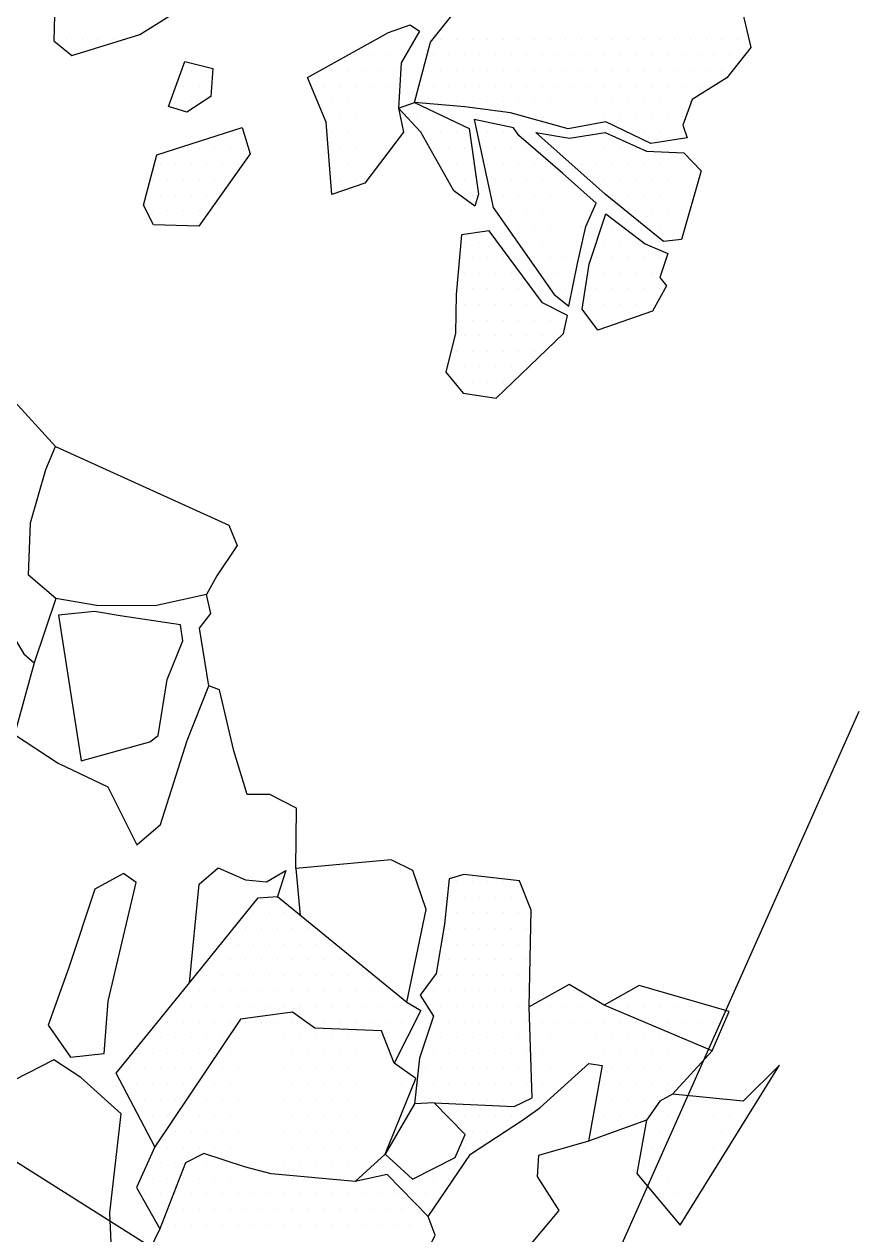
# Model space of a CAD drawing. Header units: metres. Extents: x -0.6 to 1.2, y -19.11 to -15.88.
# Drawn here: x 0.51 to 1.179, y -18.42 to -17.45 of the extents above; entities that cross this region are included whole.
import ezdxf

# ---------------------------------------------------------------- set-up
doc = ezdxf.new("R2010")
doc.units = ezdxf.units.M
doc.header["$LTSCALE"] = 25
doc.header["$MEASUREMENT"] = 0
doc.linetypes.add('STRICHPUNKTX2', pattern=[2, 1, -0.5, 0, -0.5])
doc.layers.get('0').update_dxf_attribs({"linetype": 'CONTINUOUS'})
for name, color, linetype in [('BEFUND', 1, 'CONTINUOUS'), ('GRABUNGSGRENZE', 3, 'STRICHPUNKTX2'), ('STEINE', 4, 'CONTINUOUS'), ('STEINESCHRAFF', 4, 'CONTINUOUS')]:
    doc.layers.add(name, color=color, linetype=linetype)

# ---------------------------------------------------------------- blocks, each defined once
blk = doc.blocks.new('*X5')
at = {"color": 0}
for p, q in [((79.375, -1746.25), (79.375, -1746.25)), ((80.625, -1746.25), (80.625, -1746.25)), ((81.875, -1746.25), (81.875, -1746.25)), ((84.375, -1746.25), (84.375, -1746.25)), ((85.625, -1746.25), (85.625, -1746.25)), ((86.875, -1746.25), (86.875, -1746.25)), ((88.125, -1746.25), (88.125, -1746.25)), ((89.375, -1746.25), (89.375, -1746.25)), ((90.625, -1746.25), (90.625, -1746.25)), ((91.875, -1746.25), (91.875, -1746.25)), ((93.125, -1746.25), (93.125, -1746.25)), ((94.375, -1746.25), (94.375, -1746.25)), ((95.625, -1746.25), (95.625, -1746.25)), ((96.875, -1746.25), (96.875, -1746.25)), ((98.125, -1746.25), (98.125, -1746.25)), ((99.375, -1746.25), (99.375, -1746.25)), ((100.625, -1746.25), (100.625, -1746.25)), ((101.875, -1746.25), (101.875, -1746.25)), ((103.125, -1746.25), (103.125, -1746.25)), ((104.375, -1746.25), (104.375, -1746.25)), ((105.625, -1746.25), (105.625, -1746.25)), ((106.875, -1746.25), (106.875, -1746.25)), ((108.125, -1746.25), (108.125, -1746.25)), ((77.5, -1747.5), (77.5, -1747.5)), ((78.75, -1747.5), (78.75, -1747.5)), ((80, -1747.5), (80, -1747.5)), ((81.25, -1747.5), (81.25, -1747.5)), ((83.75, -1747.5), (83.75, -1747.5)), ((85, -1747.5), (85, -1747.5)), ((86.25, -1747.5), (86.25, -1747.5)), ((87.5, -1747.5), (87.5, -1747.5)), ((88.75, -1747.5), (88.75, -1747.5)), ((90, -1747.5), (90, -1747.5)), ((91.25, -1747.5), (91.25, -1747.5)), ((92.5, -1747.5), (92.5, -1747.5)), ((93.75, -1747.5), (93.75, -1747.5)), ((95, -1747.5), (95, -1747.5)), ((96.25, -1747.5), (96.25, -1747.5)), ((97.5, -1747.5), (97.5, -1747.5)), ((98.75, -1747.5), (98.75, -1747.5)), ((100, -1747.5), (100, -1747.5)), ((101.25, -1747.5), (101.25, -1747.5)), ((102.5, -1747.5), (102.5, -1747.5)), ((103.75, -1747.5), (103.75, -1747.5)), ((105, -1747.5), (105, -1747.5)), ((106.25, -1747.5), (106.25, -1747.5)), ((107.5, -1747.5), (107.5, -1747.5)), ((108.75, -1747.5), (108.75, -1747.5)), ((64.375, -1748.75), (64.375, -1748.75)), ((65.625, -1748.75), (65.625, -1748.75)), ((75.625, -1748.75), (75.625, -1748.75)), ((76.875, -1748.75), (76.875, -1748.75)), ((78.125, -1748.75), (78.125, -1748.75)), ((79.375, -1748.75), (79.375, -1748.75)), ((80.625, -1748.75), (80.625, -1748.75)), ((83.125, -1748.75), (83.125, -1748.75)), ((84.375, -1748.75), (84.375, -1748.75)), ((85.625, -1748.75), (85.625, -1748.75)), ((86.875, -1748.75), (86.875, -1748.75)), ((88.125, -1748.75), (88.125, -1748.75)), ((89.375, -1748.75), (89.375, -1748.75)), ((90.625, -1748.75), (90.625, -1748.75)), ((91.875, -1748.75), (91.875, -1748.75)), ((93.125, -1748.75), (93.125, -1748.75)), ((94.375, -1748.75), (94.375, -1748.75)), ((95.625, -1748.75), (95.625, -1748.75)), ((96.875, -1748.75), (96.875, -1748.75)), ((98.125, -1748.75), (98.125, -1748.75)), ((99.375, -1748.75), (99.375, -1748.75)), ((100.625, -1748.75), (100.625, -1748.75)), ((101.875, -1748.75), (101.875, -1748.75)), ((103.125, -1748.75), (103.125, -1748.75)), ((104.375, -1748.75), (104.375, -1748.75)), ((105.625, -1748.75), (105.625, -1748.75)), ((106.875, -1748.75), (106.875, -1748.75)), ((63.75, -1750), (63.75, -1750)), ((65, -1750), (65, -1750)), ((75, -1750), (75, -1750)), ((76.25, -1750), (76.25, -1750)), ((77.5, -1750), (77.5, -1750)), ((78.75, -1750), (78.75, -1750)), ((80, -1750), (80, -1750)), ((83.75, -1750), (83.75, -1750)), ((85, -1750), (85, -1750)), ((86.25, -1750), (86.25, -1750)), ((87.5, -1750), (87.5, -1750)), ((88.75, -1750), (88.75, -1750)), ((90, -1750), (90, -1750)), ((91.25, -1750), (91.25, -1750)), ((92.5, -1750), (92.5, -1750)), ((93.75, -1750), (93.75, -1750)), ((95, -1750), (95, -1750)), ((96.25, -1750), (96.25, -1750)), ((97.5, -1750), (97.5, -1750)), ((98.75, -1750), (98.75, -1750)), ((100, -1750), (100, -1750)), ((101.25, -1750), (101.25, -1750)), ((102.5, -1750), (102.5, -1750)), ((103.75, -1750), (103.75, -1750)), ((105, -1750), (105, -1750)), ((106.25, -1750), (106.25, -1750)), ((63.125, -1751.25), (63.125, -1751.25)), ((64.375, -1751.25), (64.375, -1751.25)), ((75.625, -1751.25), (75.625, -1751.25)), ((76.875, -1751.25), (76.875, -1751.25)), ((78.125, -1751.25), (78.125, -1751.25)), ((79.375, -1751.25), (79.375, -1751.25)), ((80.625, -1751.25), (80.625, -1751.25)), ((83.125, -1751.25), (83.125, -1751.25)), ((84.375, -1751.25), (84.375, -1751.25)), ((85.625, -1751.25), (85.625, -1751.25)), ((86.875, -1751.25), (86.875, -1751.25)), ((88.125, -1751.25), (88.125, -1751.25)), ((89.375, -1751.25), (89.375, -1751.25)), ((90.625, -1751.25), (90.625, -1751.25)), ((91.875, -1751.25), (91.875, -1751.25)), ((93.125, -1751.25), (93.125, -1751.25)), ((94.375, -1751.25), (94.375, -1751.25)), ((95.625, -1751.25), (95.625, -1751.25)), ((96.875, -1751.25), (96.875, -1751.25)), ((98.125, -1751.25), (98.125, -1751.25)), ((99.375, -1751.25), (99.375, -1751.25)), ((100.625, -1751.25), (100.625, -1751.25)), ((101.875, -1751.25), (101.875, -1751.25)), ((103.125, -1751.25), (103.125, -1751.25)), ((104.375, -1751.25), (104.375, -1751.25)), ((76.25, -1752.5), (76.25, -1752.5)), ((77.5, -1752.5), (77.5, -1752.5)), ((78.75, -1752.5), (78.75, -1752.5)), ((80, -1752.5), (80, -1752.5)), ((82.5, -1752.5), (82.5, -1752.5)), ((83.75, -1752.5), (83.75, -1752.5)), ((92.5, -1752.5), (92.5, -1752.5)), ((93.75, -1752.5), (93.75, -1752.5)), ((95, -1752.5), (95, -1752.5)), ((96.25, -1752.5), (96.25, -1752.5)), ((97.5, -1752.5), (97.5, -1752.5)), ((98.75, -1752.5), (98.75, -1752.5)), ((100, -1752.5), (100, -1752.5)), ((101.25, -1752.5), (101.25, -1752.5)), ((102.5, -1752.5), (102.5, -1752.5)), ((103.75, -1752.5), (103.75, -1752.5)), ((68.125, -1753.75), (68.125, -1753.75)), ((75.625, -1753.75), (75.625, -1753.75)), ((76.875, -1753.75), (76.875, -1753.75)), ((78.125, -1753.75), (78.125, -1753.75)), ((79.375, -1753.75), (79.375, -1753.75)), ((80.625, -1753.75), (80.625, -1753.75)), ((83.125, -1753.75), (83.125, -1753.75)), ((84.375, -1753.75), (84.375, -1753.75)), ((85.625, -1753.75), (85.625, -1753.75)), ((88.125, -1753.75), (88.125, -1753.75)), ((89.375, -1753.75), (89.375, -1753.75)), ((100.625, -1753.75), (100.625, -1753.75)), ((101.875, -1753.75), (101.875, -1753.75)), ((103.125, -1753.75), (103.125, -1753.75)), ((63.75, -1755), (63.75, -1755)), ((65, -1755), (65, -1755)), ((66.25, -1755), (66.25, -1755)), ((67.5, -1755), (67.5, -1755)), ((68.75, -1755), (68.75, -1755)), ((76.25, -1755), (76.25, -1755)), ((77.5, -1755), (77.5, -1755)), ((78.75, -1755), (78.75, -1755)), ((80, -1755), (80, -1755)), ((83.75, -1755), (83.75, -1755)), ((85, -1755), (85, -1755)), ((86.25, -1755), (86.25, -1755)), ((88.75, -1755), (88.75, -1755)), ((90, -1755), (90, -1755)), ((91.25, -1755), (91.25, -1755)), ((93.75, -1755), (93.75, -1755)), ((95, -1755), (95, -1755)), ((96.25, -1755), (96.25, -1755)), ((97.5, -1755), (97.5, -1755)), ((98.75, -1755), (98.75, -1755)), ((100, -1755), (100, -1755)), ((61.875, -1756.25), (61.875, -1756.25)), ((63.125, -1756.25), (63.125, -1756.25)), ((64.375, -1756.25), (64.375, -1756.25)), ((65.625, -1756.25), (65.625, -1756.25)), ((66.875, -1756.25), (66.875, -1756.25)), ((68.125, -1756.25), (68.125, -1756.25)), ((75.625, -1756.25), (75.625, -1756.25)), ((76.875, -1756.25), (76.875, -1756.25)), ((78.125, -1756.25), (78.125, -1756.25)), ((79.375, -1756.25), (79.375, -1756.25)), ((84.375, -1756.25), (84.375, -1756.25)), ((85.625, -1756.25), (85.625, -1756.25)), ((86.875, -1756.25), (86.875, -1756.25)), ((88.125, -1756.25), (88.125, -1756.25)), ((89.375, -1756.25), (89.375, -1756.25)), ((90.625, -1756.25), (90.625, -1756.25)), ((91.875, -1756.25), (91.875, -1756.25)), ((93.125, -1756.25), (93.125, -1756.25)), ((95.625, -1756.25), (95.625, -1756.25)), ((96.875, -1756.25), (96.875, -1756.25)), ((98.125, -1756.25), (98.125, -1756.25)), ((99.375, -1756.25), (99.375, -1756.25)), ((100.625, -1756.25), (100.625, -1756.25)), ((101.875, -1756.25), (101.875, -1756.25)), ((103.125, -1756.25), (103.125, -1756.25)), ((104.375, -1756.25), (104.375, -1756.25)), ((61.25, -1757.5), (61.25, -1757.5)), ((62.5, -1757.5), (62.5, -1757.5)), ((63.75, -1757.5), (63.75, -1757.5)), ((65, -1757.5), (65, -1757.5)), ((66.25, -1757.5), (66.25, -1757.5)), ((67.5, -1757.5), (67.5, -1757.5)), ((76.25, -1757.5), (76.25, -1757.5)), ((77.5, -1757.5), (77.5, -1757.5)), ((85, -1757.5), (85, -1757.5)), ((86.25, -1757.5), (86.25, -1757.5)), ((88.75, -1757.5), (88.75, -1757.5)), ((90, -1757.5), (90, -1757.5)), ((91.25, -1757.5), (91.25, -1757.5)), ((92.5, -1757.5), (92.5, -1757.5)), ((93.75, -1757.5), (93.75, -1757.5)), ((96.25, -1757.5), (96.25, -1757.5)), ((97.5, -1757.5), (97.5, -1757.5)), ((98.75, -1757.5), (98.75, -1757.5)), ((100, -1757.5), (100, -1757.5)), ((101.25, -1757.5), (101.25, -1757.5)), ((102.5, -1757.5), (102.5, -1757.5)), ((103.75, -1757.5), (103.75, -1757.5)), ((105, -1757.5), (105, -1757.5)), ((61.875, -1758.75), (61.875, -1758.75)), ((63.125, -1758.75), (63.125, -1758.75)), ((64.375, -1758.75), (64.375, -1758.75)), ((65.625, -1758.75), (65.625, -1758.75)), ((86.875, -1758.75), (86.875, -1758.75)), ((89.375, -1758.75), (89.375, -1758.75)), ((90.625, -1758.75), (90.625, -1758.75)), ((91.875, -1758.75), (91.875, -1758.75)), ((93.125, -1758.75), (93.125, -1758.75)), ((94.375, -1758.75), (94.375, -1758.75)), ((95.625, -1758.75), (95.625, -1758.75)), ((98.125, -1758.75), (98.125, -1758.75)), ((99.375, -1758.75), (99.375, -1758.75)), ((100.625, -1758.75), (100.625, -1758.75)), ((101.875, -1758.75), (101.875, -1758.75)), ((103.125, -1758.75), (103.125, -1758.75)), ((104.375, -1758.75), (104.375, -1758.75)), ((61.25, -1760), (61.25, -1760)), ((62.5, -1760), (62.5, -1760)), ((63.75, -1760), (63.75, -1760)), ((65, -1760), (65, -1760)), ((90, -1760), (90, -1760)), ((91.25, -1760), (91.25, -1760)), ((92.5, -1760), (92.5, -1760)), ((93.75, -1760), (93.75, -1760)), ((95, -1760), (95, -1760)), ((96.25, -1760), (96.25, -1760)), ((100, -1760), (100, -1760)), ((101.25, -1760), (101.25, -1760)), ((102.5, -1760), (102.5, -1760)), ((103.75, -1760), (103.75, -1760)), ((90.625, -1761.25), (90.625, -1761.25)), ((91.875, -1761.25), (91.875, -1761.25)), ((93.125, -1761.25), (93.125, -1761.25)), ((94.375, -1761.25), (94.375, -1761.25)), ((95.625, -1761.25), (95.625, -1761.25)), ((98.125, -1761.25), (98.125, -1761.25)), ((101.875, -1761.25), (101.875, -1761.25)), ((103.125, -1761.25), (103.125, -1761.25)), ((86.25, -1762.5), (86.25, -1762.5)), ((87.5, -1762.5), (87.5, -1762.5)), ((88.75, -1762.5), (88.75, -1762.5)), ((91.25, -1762.5), (91.25, -1762.5)), ((92.5, -1762.5), (92.5, -1762.5)), ((93.75, -1762.5), (93.75, -1762.5)), ((95, -1762.5), (95, -1762.5)), ((97.5, -1762.5), (97.5, -1762.5)), ((98.75, -1762.5), (98.75, -1762.5)), ((100, -1762.5), (100, -1762.5)), ((86.875, -1763.75), (86.875, -1763.75)), ((88.125, -1763.75), (88.125, -1763.75)), ((89.375, -1763.75), (89.375, -1763.75)), ((91.875, -1763.75), (91.875, -1763.75)), ((93.125, -1763.75), (93.125, -1763.75)), ((94.375, -1763.75), (94.375, -1763.75)), ((96.875, -1763.75), (96.875, -1763.75)), ((98.125, -1763.75), (98.125, -1763.75)), ((99.375, -1763.75), (99.375, -1763.75)), ((100.625, -1763.75), (100.625, -1763.75)), ((101.875, -1763.75), (101.875, -1763.75)), ((86.25, -1765), (86.25, -1765)), ((87.5, -1765), (87.5, -1765)), ((88.75, -1765), (88.75, -1765)), ((90, -1765), (90, -1765)), ((92.5, -1765), (92.5, -1765)), ((93.75, -1765), (93.75, -1765)), ((95, -1765), (95, -1765)), ((96.25, -1765), (96.25, -1765)), ((97.5, -1765), (97.5, -1765)), ((98.75, -1765), (98.75, -1765)), ((100, -1765), (100, -1765)), ((101.25, -1765), (101.25, -1765)), ((86.875, -1766.25), (86.875, -1766.25)), ((88.125, -1766.25), (88.125, -1766.25)), ((89.375, -1766.25), (89.375, -1766.25)), ((90.625, -1766.25), (90.625, -1766.25)), ((93.125, -1766.25), (93.125, -1766.25)), ((94.375, -1766.25), (94.375, -1766.25)), ((96.875, -1766.25), (96.875, -1766.25)), ((98.125, -1766.25), (98.125, -1766.25)), ((99.375, -1766.25), (99.375, -1766.25)), ((100.625, -1766.25), (100.625, -1766.25)), ((101.875, -1766.25), (101.875, -1766.25)), ((86.25, -1767.5), (86.25, -1767.5)), ((87.5, -1767.5), (87.5, -1767.5)), ((88.75, -1767.5), (88.75, -1767.5)), ((90, -1767.5), (90, -1767.5)), ((91.25, -1767.5), (91.25, -1767.5)), ((92.5, -1767.5), (92.5, -1767.5)), ((96.25, -1767.5), (96.25, -1767.5)), ((97.5, -1767.5), (97.5, -1767.5)), ((98.75, -1767.5), (98.75, -1767.5)), ((100, -1767.5), (100, -1767.5)), ((101.25, -1767.5), (101.25, -1767.5)), ((85.625, -1768.75), (85.625, -1768.75)), ((86.875, -1768.75), (86.875, -1768.75)), ((88.125, -1768.75), (88.125, -1768.75)), ((89.375, -1768.75), (89.375, -1768.75)), ((90.625, -1768.75), (90.625, -1768.75)), ((91.875, -1768.75), (91.875, -1768.75)), ((93.125, -1768.75), (93.125, -1768.75)), ((94.375, -1768.75), (94.375, -1768.75)), ((96.875, -1768.75), (96.875, -1768.75)), ((98.125, -1768.75), (98.125, -1768.75)), ((86.25, -1770), (86.25, -1770)), ((87.5, -1770), (87.5, -1770)), ((88.75, -1770), (88.75, -1770)), ((90, -1770), (90, -1770)), ((91.25, -1770), (91.25, -1770)), ((92.5, -1770), (92.5, -1770)), ((93.75, -1770), (93.75, -1770)), ((85.625, -1771.25), (85.625, -1771.25)), ((86.875, -1771.25), (86.875, -1771.25)), ((88.125, -1771.25), (88.125, -1771.25)), ((89.375, -1771.25), (89.375, -1771.25)), ((90.625, -1771.25), (90.625, -1771.25)), ((91.875, -1771.25), (91.875, -1771.25)), ((85, -1772.5), (85, -1772.5)), ((86.25, -1772.5), (86.25, -1772.5)), ((87.5, -1772.5), (87.5, -1772.5)), ((88.75, -1772.5), (88.75, -1772.5)), ((90, -1772.5), (90, -1772.5)), ((91.25, -1772.5), (91.25, -1772.5)), ((85.625, -1773.75), (85.625, -1773.75)), ((86.875, -1773.75), (86.875, -1773.75)), ((88.125, -1773.75), (88.125, -1773.75)), ((89.375, -1773.75), (89.375, -1773.75)), ((88.75, -1775), (88.75, -1775)), ((85.625, -1813.75), (85.625, -1813.75)), ((86.875, -1813.75), (86.875, -1813.75)), ((88.125, -1813.75), (88.125, -1813.75)), ((89.375, -1813.75), (89.375, -1813.75)), ((90.625, -1813.75), (90.625, -1813.75)), ((71.25, -1815), (71.25, -1815)), ((85, -1815), (85, -1815)), ((86.25, -1815), (86.25, -1815)), ((87.5, -1815), (87.5, -1815)), ((88.75, -1815), (88.75, -1815)), ((90, -1815), (90, -1815)), ((69.375, -1816.25), (69.375, -1816.25)), ((70.625, -1816.25), (70.625, -1816.25)), ((71.875, -1816.25), (71.875, -1816.25)), ((85.625, -1816.25), (85.625, -1816.25)), ((86.875, -1816.25), (86.875, -1816.25)), ((88.125, -1816.25), (88.125, -1816.25)), ((89.375, -1816.25), (89.375, -1816.25)), ((90.625, -1816.25), (90.625, -1816.25)), ((68.75, -1817.5), (68.75, -1817.5)), ((70, -1817.5), (70, -1817.5)), ((71.25, -1817.5), (71.25, -1817.5)), ((72.5, -1817.5), (72.5, -1817.5)), ((73.75, -1817.5), (73.75, -1817.5)), ((85, -1817.5), (85, -1817.5)), ((86.25, -1817.5), (86.25, -1817.5)), ((87.5, -1817.5), (87.5, -1817.5)), ((88.75, -1817.5), (88.75, -1817.5)), ((90, -1817.5), (90, -1817.5)), ((91.25, -1817.5), (91.25, -1817.5)), ((66.875, -1818.75), (66.875, -1818.75)), ((68.125, -1818.75), (68.125, -1818.75)), ((69.375, -1818.75), (69.375, -1818.75)), ((70.625, -1818.75), (70.625, -1818.75)), ((71.875, -1818.75), (71.875, -1818.75)), ((73.125, -1818.75), (73.125, -1818.75)), ((74.375, -1818.75), (74.375, -1818.75)), ((75.625, -1818.75), (75.625, -1818.75)), ((85.625, -1818.75), (85.625, -1818.75)), ((86.875, -1818.75), (86.875, -1818.75)), ((88.125, -1818.75), (88.125, -1818.75)), ((89.375, -1818.75), (89.375, -1818.75)), ((90.625, -1818.75), (90.625, -1818.75)), ((66.25, -1820), (66.25, -1820)), ((67.5, -1820), (67.5, -1820)), ((68.75, -1820), (68.75, -1820)), ((70, -1820), (70, -1820)), ((71.25, -1820), (71.25, -1820)), ((72.5, -1820), (72.5, -1820)), ((73.75, -1820), (73.75, -1820)), ((75, -1820), (75, -1820)), ((76.25, -1820), (76.25, -1820)), ((85, -1820), (85, -1820)), ((86.25, -1820), (86.25, -1820)), ((87.5, -1820), (87.5, -1820)), ((88.75, -1820), (88.75, -1820)), ((90, -1820), (90, -1820)), ((91.25, -1820), (91.25, -1820)), ((65.625, -1821.25), (65.625, -1821.25)), ((66.875, -1821.25), (66.875, -1821.25)), ((68.125, -1821.25), (68.125, -1821.25)), ((69.375, -1821.25), (69.375, -1821.25)), ((70.625, -1821.25), (70.625, -1821.25)), ((71.875, -1821.25), (71.875, -1821.25)), ((73.125, -1821.25), (73.125, -1821.25)), ((74.375, -1821.25), (74.375, -1821.25)), ((75.625, -1821.25), (75.625, -1821.25)), ((76.875, -1821.25), (76.875, -1821.25)), ((78.125, -1821.25), (78.125, -1821.25)), ((84.375, -1821.25), (84.375, -1821.25)), ((85.625, -1821.25), (85.625, -1821.25)), ((86.875, -1821.25), (86.875, -1821.25)), ((88.125, -1821.25), (88.125, -1821.25)), ((89.375, -1821.25), (89.375, -1821.25)), ((90.625, -1821.25), (90.625, -1821.25)), ((63.75, -1822.5), (63.75, -1822.5)), ((65, -1822.5), (65, -1822.5)), ((66.25, -1822.5), (66.25, -1822.5)), ((67.5, -1822.5), (67.5, -1822.5)), ((68.75, -1822.5), (68.75, -1822.5)), ((70, -1822.5), (70, -1822.5)), ((71.25, -1822.5), (71.25, -1822.5)), ((72.5, -1822.5), (72.5, -1822.5)), ((73.75, -1822.5), (73.75, -1822.5)), ((75, -1822.5), (75, -1822.5)), ((76.25, -1822.5), (76.25, -1822.5)), ((77.5, -1822.5), (77.5, -1822.5)), ((78.75, -1822.5), (78.75, -1822.5)), ((80, -1822.5), (80, -1822.5)), ((83.75, -1822.5), (83.75, -1822.5)), ((85, -1822.5), (85, -1822.5)), ((86.25, -1822.5), (86.25, -1822.5)), ((87.5, -1822.5), (87.5, -1822.5)), ((88.75, -1822.5), (88.75, -1822.5)), ((90, -1822.5), (90, -1822.5)), ((91.25, -1822.5), (91.25, -1822.5)), ((93.75, -1822.5), (93.75, -1822.5)), ((95, -1822.5), (95, -1822.5)), ((100, -1822.5), (100, -1822.5)), ((101.25, -1822.5), (101.25, -1822.5)), ((63.125, -1823.75), (63.125, -1823.75)), ((64.375, -1823.75), (64.375, -1823.75)), ((65.625, -1823.75), (65.625, -1823.75)), ((66.875, -1823.75), (66.875, -1823.75)), ((68.125, -1823.75), (68.125, -1823.75)), ((69.375, -1823.75), (69.375, -1823.75)), ((70.625, -1823.75), (70.625, -1823.75)), ((71.875, -1823.75), (71.875, -1823.75)), ((73.125, -1823.75), (73.125, -1823.75)), ((74.375, -1823.75), (74.375, -1823.75)), ((75.625, -1823.75), (75.625, -1823.75)), ((76.875, -1823.75), (76.875, -1823.75)), ((78.125, -1823.75), (78.125, -1823.75)), ((79.375, -1823.75), (79.375, -1823.75)), ((80.625, -1823.75), (80.625, -1823.75)), ((81.875, -1823.75), (81.875, -1823.75)), ((84.375, -1823.75), (84.375, -1823.75)), ((85.625, -1823.75), (85.625, -1823.75)), ((86.875, -1823.75), (86.875, -1823.75)), ((88.125, -1823.75), (88.125, -1823.75)), ((89.375, -1823.75), (89.375, -1823.75)), ((90.625, -1823.75), (90.625, -1823.75)), ((91.875, -1823.75), (91.875, -1823.75)), ((93.125, -1823.75), (93.125, -1823.75)), ((94.375, -1823.75), (94.375, -1823.75)), ((95.625, -1823.75), (95.625, -1823.75)), ((96.875, -1823.75), (96.875, -1823.75)), ((98.125, -1823.75), (98.125, -1823.75)), ((99.375, -1823.75), (99.375, -1823.75)), ((100.625, -1823.75), (100.625, -1823.75)), ((101.875, -1823.75), (101.875, -1823.75)), ((103.125, -1823.75), (103.125, -1823.75)), ((104.375, -1823.75), (104.375, -1823.75)), ((105.625, -1823.75), (105.625, -1823.75)), ((62.5, -1825), (62.5, -1825)), ((63.75, -1825), (63.75, -1825)), ((65, -1825), (65, -1825)), ((66.25, -1825), (66.25, -1825)), ((67.5, -1825), (67.5, -1825)), ((68.75, -1825), (68.75, -1825)), ((70, -1825), (70, -1825)), ((71.25, -1825), (71.25, -1825)), ((72.5, -1825), (72.5, -1825)), ((73.75, -1825), (73.75, -1825)), ((75, -1825), (75, -1825)), ((76.25, -1825), (76.25, -1825)), ((77.5, -1825), (77.5, -1825)), ((78.75, -1825), (78.75, -1825)), ((80, -1825), (80, -1825)), ((81.25, -1825), (81.25, -1825)), ((83.75, -1825), (83.75, -1825)), ((85, -1825), (85, -1825)), ((86.25, -1825), (86.25, -1825)), ((87.5, -1825), (87.5, -1825)), ((88.75, -1825), (88.75, -1825)), ((90, -1825), (90, -1825)), ((91.25, -1825), (91.25, -1825)), ((92.5, -1825), (92.5, -1825)), ((93.75, -1825), (93.75, -1825)), ((95, -1825), (95, -1825)), ((96.25, -1825), (96.25, -1825)), ((97.5, -1825), (97.5, -1825)), ((98.75, -1825), (98.75, -1825)), ((100, -1825), (100, -1825)), ((101.25, -1825), (101.25, -1825)), ((102.5, -1825), (102.5, -1825)), ((103.75, -1825), (103.75, -1825)), ((105, -1825), (105, -1825)), ((106.25, -1825), (106.25, -1825)), ((61.875, -1826.25), (61.875, -1826.25)), ((63.125, -1826.25), (63.125, -1826.25)), ((64.375, -1826.25), (64.375, -1826.25)), ((65.625, -1826.25), (65.625, -1826.25)), ((66.875, -1826.25), (66.875, -1826.25)), ((68.125, -1826.25), (68.125, -1826.25)), ((69.375, -1826.25), (69.375, -1826.25)), ((70.625, -1826.25), (70.625, -1826.25)), ((71.875, -1826.25), (71.875, -1826.25)), ((73.125, -1826.25), (73.125, -1826.25)), ((74.375, -1826.25), (74.375, -1826.25)), ((75.625, -1826.25), (75.625, -1826.25)), ((76.875, -1826.25), (76.875, -1826.25)), ((78.125, -1826.25), (78.125, -1826.25)), ((79.375, -1826.25), (79.375, -1826.25)), ((80.625, -1826.25), (80.625, -1826.25)), ((84.375, -1826.25), (84.375, -1826.25)), ((85.625, -1826.25), (85.625, -1826.25)), ((86.875, -1826.25), (86.875, -1826.25)), ((88.125, -1826.25), (88.125, -1826.25)), ((89.375, -1826.25), (89.375, -1826.25)), ((90.625, -1826.25), (90.625, -1826.25)), ((91.875, -1826.25), (91.875, -1826.25)), ((93.125, -1826.25), (93.125, -1826.25)), ((94.375, -1826.25), (94.375, -1826.25)), ((95.625, -1826.25), (95.625, -1826.25)), ((96.875, -1826.25), (96.875, -1826.25)), ((98.125, -1826.25), (98.125, -1826.25)), ((99.375, -1826.25), (99.375, -1826.25)), ((100.625, -1826.25), (100.625, -1826.25)), ((101.875, -1826.25), (101.875, -1826.25)), ((103.125, -1826.25), (103.125, -1826.25)), ((104.375, -1826.25), (104.375, -1826.25)), ((105.625, -1826.25), (105.625, -1826.25)), ((60, -1827.5), (60, -1827.5)), ((61.25, -1827.5), (61.25, -1827.5)), ((62.5, -1827.5), (62.5, -1827.5)), ((63.75, -1827.5), (63.75, -1827.5)), ((65, -1827.5), (65, -1827.5)), ((66.25, -1827.5), (66.25, -1827.5)), ((67.5, -1827.5), (67.5, -1827.5)), ((68.75, -1827.5), (68.75, -1827.5)), ((70, -1827.5), (70, -1827.5)), ((71.25, -1827.5), (71.25, -1827.5)), ((72.5, -1827.5), (72.5, -1827.5)), ((73.75, -1827.5), (73.75, -1827.5)), ((75, -1827.5), (75, -1827.5)), ((76.25, -1827.5), (76.25, -1827.5)), ((77.5, -1827.5), (77.5, -1827.5)), ((78.75, -1827.5), (78.75, -1827.5)), ((80, -1827.5), (80, -1827.5)), ((83.75, -1827.5), (83.75, -1827.5)), ((85, -1827.5), (85, -1827.5)), ((86.25, -1827.5), (86.25, -1827.5)), ((87.5, -1827.5), (87.5, -1827.5)), ((88.75, -1827.5), (88.75, -1827.5)), ((90, -1827.5), (90, -1827.5)), ((91.25, -1827.5), (91.25, -1827.5)), ((92.5, -1827.5), (92.5, -1827.5)), ((93.75, -1827.5), (93.75, -1827.5)), ((95, -1827.5), (95, -1827.5)), ((96.25, -1827.5), (96.25, -1827.5)), ((97.5, -1827.5), (97.5, -1827.5)), ((98.75, -1827.5), (98.75, -1827.5)), ((100, -1827.5), (100, -1827.5)), ((101.25, -1827.5), (101.25, -1827.5)), ((102.5, -1827.5), (102.5, -1827.5)), ((103.75, -1827.5), (103.75, -1827.5)), ((105, -1827.5), (105, -1827.5)), ((59.375, -1828.75), (59.375, -1828.75)), ((60.625, -1828.75), (60.625, -1828.75)), ((61.875, -1828.75), (61.875, -1828.75)), ((63.125, -1828.75), (63.125, -1828.75)), ((64.375, -1828.75), (64.375, -1828.75)), ((65.625, -1828.75), (65.625, -1828.75)), ((66.875, -1828.75), (66.875, -1828.75)), ((68.125, -1828.75), (68.125, -1828.75)), ((69.375, -1828.75), (69.375, -1828.75)), ((70.625, -1828.75), (70.625, -1828.75)), ((71.875, -1828.75), (71.875, -1828.75)), ((73.125, -1828.75), (73.125, -1828.75)), ((74.375, -1828.75), (74.375, -1828.75)), ((75.625, -1828.75), (75.625, -1828.75)), ((76.875, -1828.75), (76.875, -1828.75)), ((78.125, -1828.75), (78.125, -1828.75)), ((79.375, -1828.75), (79.375, -1828.75)), ((80.625, -1828.75), (80.625, -1828.75)), ((83.125, -1828.75), (83.125, -1828.75)), ((84.375, -1828.75), (84.375, -1828.75)), ((85.625, -1828.75), (85.625, -1828.75)), ((86.875, -1828.75), (86.875, -1828.75)), ((88.125, -1828.75), (88.125, -1828.75)), ((89.375, -1828.75), (89.375, -1828.75)), ((90.625, -1828.75), (90.625, -1828.75)), ((91.875, -1828.75), (91.875, -1828.75)), ((93.125, -1828.75), (93.125, -1828.75)), ((94.375, -1828.75), (94.375, -1828.75)), ((95.625, -1828.75), (95.625, -1828.75)), ((98.125, -1828.75), (98.125, -1828.75)), ((99.375, -1828.75), (99.375, -1828.75)), ((100.625, -1828.75), (100.625, -1828.75)), ((101.875, -1828.75), (101.875, -1828.75)), ((103.125, -1828.75), (103.125, -1828.75)), ((104.375, -1828.75), (104.375, -1828.75)), ((60, -1830), (60, -1830)), ((61.25, -1830), (61.25, -1830)), ((62.5, -1830), (62.5, -1830)), ((63.75, -1830), (63.75, -1830)), ((65, -1830), (65, -1830)), ((66.25, -1830), (66.25, -1830)), ((67.5, -1830), (67.5, -1830)), ((68.75, -1830), (68.75, -1830)), ((70, -1830), (70, -1830)), ((71.25, -1830), (71.25, -1830)), ((72.5, -1830), (72.5, -1830)), ((73.75, -1830), (73.75, -1830)), ((75, -1830), (75, -1830)), ((76.25, -1830), (76.25, -1830)), ((77.5, -1830), (77.5, -1830)), ((78.75, -1830), (78.75, -1830)), ((80, -1830), (80, -1830)), ((81.25, -1830), (81.25, -1830)), ((82.5, -1830), (82.5, -1830)), ((83.75, -1830), (83.75, -1830)), ((85, -1830), (85, -1830)), ((86.25, -1830), (86.25, -1830)), ((87.5, -1830), (87.5, -1830)), ((88.75, -1830), (88.75, -1830)), ((90, -1830), (90, -1830)), ((91.25, -1830), (91.25, -1830)), ((92.5, -1830), (92.5, -1830)), ((93.75, -1830), (93.75, -1830)), ((97.5, -1830), (97.5, -1830)), ((98.75, -1830), (98.75, -1830)), ((100, -1830), (100, -1830)), ((101.25, -1830), (101.25, -1830)), ((102.5, -1830), (102.5, -1830)), ((110, -1830), (110, -1830)), ((60.625, -1831.25), (60.625, -1831.25)), ((61.875, -1831.25), (61.875, -1831.25)), ((63.125, -1831.25), (63.125, -1831.25)), ((64.375, -1831.25), (64.375, -1831.25)), ((65.625, -1831.25), (65.625, -1831.25)), ((66.875, -1831.25), (66.875, -1831.25)), ((68.125, -1831.25), (68.125, -1831.25)), ((69.375, -1831.25), (69.375, -1831.25)), ((70.625, -1831.25), (70.625, -1831.25)), ((71.875, -1831.25), (71.875, -1831.25)), ((73.125, -1831.25), (73.125, -1831.25)), ((74.375, -1831.25), (74.375, -1831.25)), ((75.625, -1831.25), (75.625, -1831.25)), ((76.875, -1831.25), (76.875, -1831.25)), ((78.125, -1831.25), (78.125, -1831.25)), ((79.375, -1831.25), (79.375, -1831.25)), ((80.625, -1831.25), (80.625, -1831.25)), ((83.125, -1831.25), (83.125, -1831.25)), ((84.375, -1831.25), (84.375, -1831.25)), ((85.625, -1831.25), (85.625, -1831.25)), ((86.875, -1831.25), (86.875, -1831.25)), ((88.125, -1831.25), (88.125, -1831.25)), ((89.375, -1831.25), (89.375, -1831.25)), ((90.625, -1831.25), (90.625, -1831.25)), ((91.875, -1831.25), (91.875, -1831.25)), ((96.875, -1831.25), (96.875, -1831.25)), ((98.125, -1831.25), (98.125, -1831.25)), ((99.375, -1831.25), (99.375, -1831.25)), ((100.625, -1831.25), (100.625, -1831.25)), ((101.875, -1831.25), (101.875, -1831.25)), ((103.125, -1831.25), (103.125, -1831.25)), ((104.375, -1831.25), (104.375, -1831.25)), ((105.625, -1831.25), (105.625, -1831.25)), ((106.875, -1831.25), (106.875, -1831.25)), ((109.375, -1831.25), (109.375, -1831.25)), ((61.25, -1832.5), (61.25, -1832.5)), ((62.5, -1832.5), (62.5, -1832.5)), ((63.75, -1832.5), (63.75, -1832.5)), ((65, -1832.5), (65, -1832.5)), ((66.25, -1832.5), (66.25, -1832.5)), ((67.5, -1832.5), (67.5, -1832.5)), ((68.75, -1832.5), (68.75, -1832.5)), ((70, -1832.5), (70, -1832.5)), ((71.25, -1832.5), (71.25, -1832.5)), ((72.5, -1832.5), (72.5, -1832.5)), ((73.75, -1832.5), (73.75, -1832.5)), ((75, -1832.5), (75, -1832.5)), ((76.25, -1832.5), (76.25, -1832.5)), ((77.5, -1832.5), (77.5, -1832.5)), ((78.75, -1832.5), (78.75, -1832.5)), ((80, -1832.5), (80, -1832.5)), ((85, -1832.5), (85, -1832.5)), ((86.25, -1832.5), (86.25, -1832.5)), ((87.5, -1832.5), (87.5, -1832.5)), ((88.75, -1832.5), (88.75, -1832.5)), ((90, -1832.5), (90, -1832.5)), ((91.25, -1832.5), (91.25, -1832.5)), ((97.5, -1832.5), (97.5, -1832.5)), ((98.75, -1832.5), (98.75, -1832.5)), ((100, -1832.5), (100, -1832.5)), ((101.25, -1832.5), (101.25, -1832.5)), ((102.5, -1832.5), (102.5, -1832.5)), ((103.75, -1832.5), (103.75, -1832.5)), ((105, -1832.5), (105, -1832.5)), ((106.25, -1832.5), (106.25, -1832.5)), ((107.5, -1832.5), (107.5, -1832.5)), ((108.75, -1832.5), (108.75, -1832.5)), ((61.875, -1833.75), (61.875, -1833.75)), ((63.125, -1833.75), (63.125, -1833.75)), ((64.375, -1833.75), (64.375, -1833.75)), ((65.625, -1833.75), (65.625, -1833.75)), ((66.875, -1833.75), (66.875, -1833.75)), ((68.125, -1833.75), (68.125, -1833.75)), ((69.375, -1833.75), (69.375, -1833.75)), ((70.625, -1833.75), (70.625, -1833.75)), ((71.875, -1833.75), (71.875, -1833.75)), ((73.125, -1833.75), (73.125, -1833.75)), ((74.375, -1833.75), (74.375, -1833.75)), ((75.625, -1833.75), (75.625, -1833.75)), ((76.875, -1833.75), (76.875, -1833.75)), ((78.125, -1833.75), (78.125, -1833.75)), ((79.375, -1833.75), (79.375, -1833.75)), ((80.625, -1833.75), (80.625, -1833.75)), ((86.875, -1833.75), (86.875, -1833.75)), ((88.125, -1833.75), (88.125, -1833.75)), ((89.375, -1833.75), (89.375, -1833.75)), ((96.875, -1833.75), (96.875, -1833.75)), ((98.125, -1833.75), (98.125, -1833.75)), ((101.875, -1833.75), (101.875, -1833.75)), ((103.125, -1833.75), (103.125, -1833.75)), ((104.375, -1833.75), (104.375, -1833.75)), ((105.625, -1833.75), (105.625, -1833.75)), ((106.875, -1833.75), (106.875, -1833.75)), ((108.125, -1833.75), (108.125, -1833.75)), ((62.5, -1835), (62.5, -1835)), ((63.75, -1835), (63.75, -1835)), ((65, -1835), (65, -1835)), ((66.25, -1835), (66.25, -1835)), ((67.5, -1835), (67.5, -1835)), ((68.75, -1835), (68.75, -1835)), ((70, -1835), (70, -1835)), ((71.25, -1835), (71.25, -1835)), ((72.5, -1835), (72.5, -1835)), ((73.75, -1835), (73.75, -1835)), ((75, -1835), (75, -1835)), ((76.25, -1835), (76.25, -1835)), ((77.5, -1835), (77.5, -1835)), ((78.75, -1835), (78.75, -1835)), ((80, -1835), (80, -1835)), ((86.25, -1835), (86.25, -1835)), ((87.5, -1835), (87.5, -1835)), ((101.25, -1835), (101.25, -1835)), ((102.5, -1835), (102.5, -1835)), ((103.75, -1835), (103.75, -1835)), ((105, -1835), (105, -1835)), ((106.25, -1835), (106.25, -1835)), ((61.875, -1836.25), (61.875, -1836.25)), ((63.125, -1836.25), (63.125, -1836.25)), ((64.375, -1836.25), (64.375, -1836.25)), ((65.625, -1836.25), (65.625, -1836.25)), ((66.875, -1836.25), (66.875, -1836.25)), ((68.125, -1836.25), (68.125, -1836.25)), ((69.375, -1836.25), (69.375, -1836.25)), ((70.625, -1836.25), (70.625, -1836.25)), ((71.875, -1836.25), (71.875, -1836.25)), ((73.125, -1836.25), (73.125, -1836.25)), ((74.375, -1836.25), (74.375, -1836.25)), ((75.625, -1836.25), (75.625, -1836.25)), ((76.875, -1836.25), (76.875, -1836.25)), ((78.125, -1836.25), (78.125, -1836.25)), ((79.375, -1836.25), (79.375, -1836.25)), ((80.625, -1836.25), (80.625, -1836.25)), ((85.625, -1836.25), (85.625, -1836.25)), ((100.625, -1836.25), (100.625, -1836.25)), ((101.875, -1836.25), (101.875, -1836.25)), ((103.125, -1836.25), (103.125, -1836.25)), ((104.375, -1836.25), (104.375, -1836.25)), ((105.625, -1836.25), (105.625, -1836.25)), ((61.25, -1837.5), (61.25, -1837.5)), ((62.5, -1837.5), (62.5, -1837.5)), ((63.75, -1837.5), (63.75, -1837.5)), ((65, -1837.5), (65, -1837.5)), ((66.25, -1837.5), (66.25, -1837.5)), ((67.5, -1837.5), (67.5, -1837.5)), ((68.75, -1837.5), (68.75, -1837.5)), ((70, -1837.5), (70, -1837.5)), ((71.25, -1837.5), (71.25, -1837.5)), ((72.5, -1837.5), (72.5, -1837.5)), ((73.75, -1837.5), (73.75, -1837.5)), ((75, -1837.5), (75, -1837.5)), ((76.25, -1837.5), (76.25, -1837.5)), ((77.5, -1837.5), (77.5, -1837.5)), ((78.75, -1837.5), (78.75, -1837.5)), ((80, -1837.5), (80, -1837.5)), ((81.25, -1837.5), (81.25, -1837.5)), ((82.5, -1837.5), (82.5, -1837.5)), ((83.75, -1837.5), (83.75, -1837.5)), ((85, -1837.5), (85, -1837.5)), ((101.25, -1837.5), (101.25, -1837.5)), ((102.5, -1837.5), (102.5, -1837.5)), ((103.75, -1837.5), (103.75, -1837.5)), ((105, -1837.5), (105, -1837.5)), ((60.625, -1838.75), (60.625, -1838.75)), ((61.875, -1838.75), (61.875, -1838.75)), ((63.125, -1838.75), (63.125, -1838.75)), ((64.375, -1838.75), (64.375, -1838.75)), ((65.625, -1838.75), (65.625, -1838.75)), ((66.875, -1838.75), (66.875, -1838.75)), ((68.125, -1838.75), (68.125, -1838.75)), ((69.375, -1838.75), (69.375, -1838.75)), ((70.625, -1838.75), (70.625, -1838.75)), ((71.875, -1838.75), (71.875, -1838.75)), ((73.125, -1838.75), (73.125, -1838.75)), ((74.375, -1838.75), (74.375, -1838.75)), ((75.625, -1838.75), (75.625, -1838.75)), ((76.875, -1838.75), (76.875, -1838.75)), ((78.125, -1838.75), (78.125, -1838.75)), ((79.375, -1838.75), (79.375, -1838.75)), ((80.625, -1838.75), (80.625, -1838.75)), ((81.875, -1838.75), (81.875, -1838.75)), ((83.125, -1838.75), (83.125, -1838.75)), ((84.375, -1838.75), (84.375, -1838.75)), ((101.875, -1838.75), (101.875, -1838.75)), ((103.125, -1838.75), (103.125, -1838.75)), ((104.375, -1838.75), (104.375, -1838.75)), ((61.25, -1840), (61.25, -1840)), ((62.5, -1840), (62.5, -1840)), ((63.75, -1840), (63.75, -1840)), ((65, -1840), (65, -1840)), ((66.25, -1840), (66.25, -1840)), ((67.5, -1840), (67.5, -1840)), ((68.75, -1840), (68.75, -1840)), ((70, -1840), (70, -1840)), ((71.25, -1840), (71.25, -1840)), ((72.5, -1840), (72.5, -1840)), ((73.75, -1840), (73.75, -1840)), ((75, -1840), (75, -1840)), ((76.25, -1840), (76.25, -1840)), ((77.5, -1840), (77.5, -1840)), ((78.75, -1840), (78.75, -1840)), ((80, -1840), (80, -1840)), ((81.25, -1840), (81.25, -1840)), ((82.5, -1840), (82.5, -1840)), ((83.75, -1840), (83.75, -1840)), ((102.5, -1840), (102.5, -1840)), ((103.75, -1840), (103.75, -1840)), ((61.875, -1841.25), (61.875, -1841.25)), ((63.125, -1841.25), (63.125, -1841.25)), ((64.375, -1841.25), (64.375, -1841.25)), ((65.625, -1841.25), (65.625, -1841.25)), ((66.875, -1841.25), (66.875, -1841.25)), ((68.125, -1841.25), (68.125, -1841.25)), ((69.375, -1841.25), (69.375, -1841.25)), ((70.625, -1841.25), (70.625, -1841.25)), ((71.875, -1841.25), (71.875, -1841.25)), ((73.125, -1841.25), (73.125, -1841.25)), ((74.375, -1841.25), (74.375, -1841.25)), ((75.625, -1841.25), (75.625, -1841.25)), ((76.875, -1841.25), (76.875, -1841.25)), ((78.125, -1841.25), (78.125, -1841.25)), ((79.375, -1841.25), (79.375, -1841.25)), ((80.625, -1841.25), (80.625, -1841.25)), ((81.875, -1841.25), (81.875, -1841.25)), ((83.125, -1841.25), (83.125, -1841.25))]:
    blk.add_line(p, q, dxfattribs=at)
blk = doc.blocks.new('*X6')
at = {"color": 0}
for p, q in [((54.375, -1746.25), (54.375, -1746.25)), ((55.625, -1746.25), (55.625, -1746.25)), ((56.875, -1746.25), (56.875, -1746.25)), ((58.125, -1746.25), (58.125, -1746.25)), ((55, -1747.5), (55, -1747.5))]:
    blk.add_line(p, q, dxfattribs=at)

msp = doc.modelspace()

# ---------------------------------------------------------------- linework, layer by layer
at = {"layer": 'BEFUND'}
msp.add_lwpolyline([(0.72758, -18.12692), (0.72817, -18.07863), (0.70683, -18.06763), (0.68869, -18.06763), (0.67802, -18.03263), (0.66628, -17.98363), (0.65797, -17.98062)], dxfattribs=at)
at = {"layer": 'GRABUNGSGRENZE', "flags": 128}
msp.add_lwpolyline([(1.17861, -18.00114), (0.90529, -18.61521), (-0.50329, -17.72801), (-0.6035, -17.60612), (0.25588, -16.4446), (0.57348, -15.87542), (1.08317, -16.10277)], dxfattribs=at)
at = {"layer": 'STEINE'}
for points in [[(0.8226, -17.51314), (0.8354, -17.46476), (0.87673, -17.41284), (0.93997, -17.35433), (0.95632, -17.32124), (0.97059, -17.31667), (0.98178, -17.33146), (1.00877, -17.34219), (1.02406, -17.33814), (1.06121, -17.36722), (1.06069, -17.37843), (1.07442, -17.39424), (1.09216, -17.46915), (1.07277, -17.49358), (1.04524, -17.51087), (1.03757, -17.53124), (1.04112, -17.54143), (1.01208, -17.54598), (0.97593, -17.52861), (0.94586, -17.53418), (0.89952, -17.52139), (0.86284, -17.51676), (0.8226, -17.51314)], [(0.54054, -17.36504), (0.5354, -17.40172), (0.5338, -17.46387), (0.54805, -17.47561), (0.60258, -17.45886), (0.66529, -17.4192), (0.66379, -17.39627), (0.63679, -17.40032), (0.61184, -17.38857), (0.58891, -17.3916), (0.56141, -17.37832), (0.54054, -17.36504)], [(0.73704, -17.49316), (0.80178, -17.45707), (0.81911, -17.45098), (0.82675, -17.45608), (0.81194, -17.48154), (0.80986, -17.51771), (0.81391, -17.53707), (0.78278, -17.57779), (0.75628, -17.58693), (0.75177, -17.52884), (0.73704, -17.49316)], [(0.62543, -17.51646), (0.63873, -17.4803), (0.66113, -17.48594), (0.65958, -17.50835), (0.6402, -17.52106), (0.62543, -17.51646)], [(0.80986, -17.51771), (0.8226, -17.51314), (0.86639, -17.53408), (0.87396, -17.58657), (0.87089, -17.59624), (0.8541, -17.58399), (0.82766, -17.53709), (0.80986, -17.51771)], [(0.64977, -17.61227), (0.6136, -17.6112), (0.60547, -17.5954), (0.61622, -17.55517), (0.68451, -17.53335), (0.69111, -17.55424), (0.64977, -17.61227)], [(0.87047, -17.52695), (0.88567, -17.59728), (0.93449, -17.66714), (0.9462, -17.67632), (0.95337, -17.6422), (0.96003, -17.61266), (0.96821, -17.59382), (0.94123, -17.56984), (0.90612, -17.53974), (0.90205, -17.53362), (0.87047, -17.52695)], [(0.91988, -17.53721), (0.94687, -17.54182), (0.97541, -17.53727), (1.0085, -17.55209), (1.03856, -17.55366), (1.0523, -17.56794), (1.03644, -17.62294), (1.02217, -17.62445), (0.97535, -17.58669), (0.91988, -17.53721)], [(0.97584, -17.60249), (1.00739, -17.62647), (1.02572, -17.63414), (1.01908, -17.65349), (1.02467, -17.66012), (1.01344, -17.68048), (0.96961, -17.69571), (0.95689, -17.67888), (0.96254, -17.64272), (0.97584, -17.60249)], [(0.94209, -17.69822), (0.94517, -17.68396), (0.92531, -17.67375), (0.88259, -17.61613), (0.86017, -17.61915), (0.85603, -17.66704), (0.85548, -17.69811), (0.8478, -17.72918), (0.86154, -17.74601), (0.88802, -17.75012), (0.94209, -17.69822)], [(0.53492, -17.78891), (0.46369, -17.71087), (0.42956, -17.71185), (0.39947, -17.73728), (0.37751, -17.77648), (0.31937, -17.83041), (0.32495, -17.84571), (0.34731, -17.89209), (0.37172, -17.92473), (0.39464, -17.92833), (0.45786, -17.8958), (0.4767, -17.90041), (0.50975, -17.95496), (0.51789, -17.9621)], [(0.53528, -17.91067), (0.51339, -17.89179), (0.51497, -17.85002), (0.52725, -17.80724), (0.53492, -17.78891), (0.67392, -17.85175), (0.68053, -17.86806), (0.66419, -17.89249), (0.65602, -17.90725), (0.61475, -17.91637), (0.56788, -17.91631), (0.53528, -17.91067)], [(0.53528, -17.91067), (0.51789, -17.9621), (0.50203, -18.01965), (0.53715, -18.04262), (0.57686, -18.06152), (0.60024, -18.10791), (0.61911, -18.09163), (0.64059, -18.02441), (0.65797, -17.98062), (0.65039, -17.93425), (0.65957, -17.92254), (0.65602, -17.90725)], [(0.5373, -17.92392), (0.55549, -18.04061), (0.61053, -18.02539), (0.61716, -18.02031), (0.62435, -17.97548), (0.63713, -17.94442), (0.63511, -17.93168), (0.58672, -17.92449), (0.56634, -17.9209), (0.5373, -17.92392)], [(0.81661, -18.23402), (0.83198, -18.15966), (0.82132, -18.12857), (0.80401, -18.11988), (0.72758, -18.12692), (0.7311, -18.16463)], [(0.54705, -18.27801), (0.57405, -18.27498), (0.57716, -18.23321), (0.59969, -18.13797), (0.58951, -18.13082), (0.56657, -18.14353), (0.54561, -18.20617), (0.52925, -18.25251), (0.54705, -18.27801)], [(0.64239, -18.21852), (0.65013, -18.13956), (0.66543, -18.12633), (0.68732, -18.13604), (0.70413, -18.13759), (0.71943, -18.12844), (0.71278, -18.14932)], [(0.83841, -18.31454), (0.9026, -18.31768), (0.91687, -18.31056), (0.91442, -18.23771), (0.91604, -18.16027), (0.9069, -18.13682), (0.86208, -18.13167), (0.85035, -18.13523), (0.84674, -18.17139), (0.84007, -18.21112), (0.82731, -18.22843), (0.83799, -18.24525), (0.82674, -18.27886), (0.82262, -18.31554)], [(0.61471, -18.34992), (0.58371, -18.29079), (0.64239, -18.21852), (0.6975, -18.15032), (0.71278, -18.14932), (0.81661, -18.23402), (0.82781, -18.24066), (0.80636, -18.28291)], [(1.0611, -18.27304), (0.97454, -18.23625), (0.94654, -18.21992), (0.91442, -18.23771)], [(1.07489, -18.24147), (1.00258, -18.2205), (0.97454, -18.23625)], [(0.77516, -18.37764), (0.79913, -18.35576), (0.82366, -18.29516), (0.80636, -18.28291), (0.7962, -18.25692), (0.74271, -18.25481), (0.72489, -18.24206), (0.68311, -18.24761), (0.61471, -18.34992), (0.5999, -18.38251), (0.61871, -18.41565)], [(0.58096, -18.45636), (0.57848, -18.40286), (0.58775, -18.3234), (0.55518, -18.29432), (0.5338, -18.28003), (0.45835, -18.31865), (0.44505, -18.36347)], [(0.83371, -18.40573), (0.8674, -18.35584), (0.90921, -18.32839), (0.92298, -18.31872), (0.96225, -18.28311), (0.97295, -18.28465), (0.96217, -18.34526)], [(1.11509, -18.28432), (1.08601, -18.31332), (1.02947, -18.30765), (1.01927, -18.31324), (1.00855, -18.32851), (1.00086, -18.37129), (1.03545, -18.4126)], [(0.79913, -18.35576), (0.82101, -18.37565), (0.85517, -18.35838), (0.86334, -18.34005), (0.83841, -18.31454), (0.82262, -18.31554), (0.79913, -18.35576)], [(1.00855, -18.32851), (0.96217, -18.34526), (0.92191, -18.35693), (0.92087, -18.37374), (0.93816, -18.40076), (0.91061, -18.43385)], [(0.61871, -18.41565), (0.60185, -18.45027), (0.6461, -18.51095), (0.65424, -18.51759), (0.6986, -18.48911), (0.73886, -18.48305), (0.75975, -18.48206), (0.7908, -18.49636), (0.80049, -18.49179), (0.81427, -18.47143), (0.8393, -18.42051), (0.83371, -18.40573), (0.80064, -18.37206), (0.77516, -18.37764), (0.70792, -18.37144), (0.68653, -18.36581), (0.65394, -18.35507), (0.63915, -18.36269), (0.61871, -18.41565)]]:
    msp.add_lwpolyline(points, dxfattribs=at)
at = {"layer": 'STEINESCHRAFF'}
for points in [[(1.02947, -18.30765), (1.0611, -18.27304), (1.07489, -18.24147)], [(1.03545, -18.4126), (1.11509, -18.28432)]]:
    msp.add_lwpolyline(points, dxfattribs=at)

# ---------------------------------------------------------------- block references
at = {"layer": 'STEINESCHRAFF', "xscale": 0.01, "yscale": 0.01, "zscale": 0.01}
for name in ['*X6', '*X5']:
    msp.add_blockref(name, (0, 0), dxfattribs=at)

doc.saveas('drawing.dxf')
